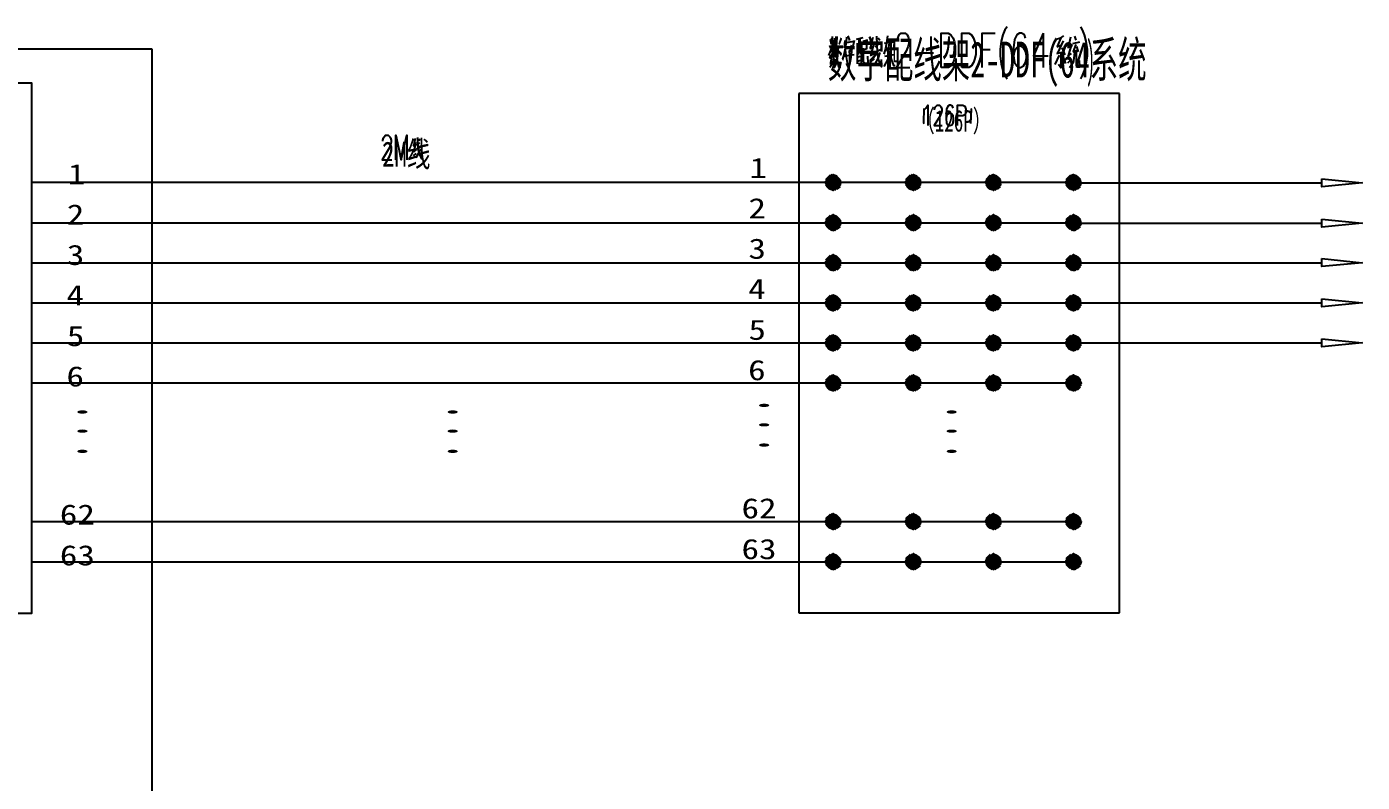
# Model space of a CAD drawing. Header units: metres. Extents: x 17 to 1757, y 17 to 1207.
# Drawn here: x 862 to 1415, y 341 to 654 of the extents above; entities that cross this region are included whole.
import ezdxf

# ---------------------------------------------------------------- set-up
doc = ezdxf.new("R2010")
doc.units = ezdxf.units.M
for name, color, linetype in [('LINES', 7, 'Continuous'), ('POLYLINES', 4, 'Continuous'), ('RECTS', 7, 'Continuous'), ('TEXTS', 3, 'Continuous')]:
    doc.layers.add(name, color=color, linetype=linetype)

msp = doc.modelspace()

# ---------------------------------------------------------------- linework, layer by layer
at = {"layer": 'LINES'}
for p, q in [((1194.36, 648.72), (1194.79, 646.7)), ((1195.22, 649.87), (1195.22, 643.1)), ((1196.09, 649.15), (1195.8, 646.27)), ((1200.41, 648.14), (1200.12, 645.12)), ((1200.41, 647.28), (1204.15, 647.86)), ((1201.7, 650.16), (1202.28, 648.14)), ((1204.3, 648.14), (1203.72, 645.7)), ((1205.16, 648.72), (1208.04, 649.44)), ((1205.45, 647.14), (1205.45, 638.5)), ((1205.45, 646.42), (1207.32, 646.85)), ((1206.6, 648.86), (1206.6, 643.1)), ((1207.32, 647.14), (1207.18, 638.35)), ((1208.04, 647.86), (1209.34, 648.29)), ((1209.48, 648.58), (1209.34, 644.69)), ((1211.93, 649.44), (1210.92, 644.98)), ((1212.36, 646.99), (1211.06, 641.95)), ((1212.94, 645.55), (1214.95, 647.14)), ((1214.23, 649.3), (1214.95, 648.29)), ((1216.82, 647.14), (1218.84, 647.57)), ((1218.12, 650.16), (1217.69, 647.28)), ((1219.42, 648.29), (1219.42, 643.97)), ((1219.42, 647.42), (1220.71, 647.71)), ((1220.86, 648.14), (1220.71, 644.98)), ((1282.49, 651.17), (1282.49, 637.06)), ((1287.67, 648.72), (1289.83, 649.3)), ((1289.83, 649.3), (1288.25, 645.7)), ((1290.7, 648), (1288.39, 642.96)), ((1289.83, 649.3), (1290.98, 650.16)), ((1293.72, 649.58), (1292.86, 645.26)), ((1294.15, 646.7), (1292.86, 641.81)), ((1294.73, 646.99), (1297.61, 647.71)), ((1295.45, 650.02), (1296.02, 648.29)), ((913.7, 644.62), (487.32, 644.62)), ((913.7, 120.02), (913.7, 644.62)), ((1195.22, 645.84), (1193.64, 641.95)), ((1193.93, 645.7), (1196.52, 646.42)), ((1193.93, 641.09), (1195.8, 641.81)), ((1195.22, 645.55), (1196.23, 643.68)), ((1196.66, 645.26), (1198.39, 645.7)), ((1199.69, 641.66), (1204.3, 642.38)), ((1200.7, 645.12), (1203, 645.7)), ((1203.14, 646.27), (1202.28, 643.54)), ((1205.88, 641.38), (1206.74, 641.66)), ((1206.6, 643.1), (1207.03, 643.1)), ((1209.48, 644.69), (1208.04, 644.26)), ((1210.78, 644.83), (1212.07, 645.7)), ((1212.65, 642.82), (1210.92, 641.81)), ((1212.79, 643.25), (1215.1, 644.54)), ((1218.98, 641.95), (1216.54, 637.49)), ((1216.97, 641.66), (1220.86, 642.38)), ((1218.98, 643.97), (1218.98, 636.91)), ((1220.86, 644.98), (1219.42, 644.69)), ((1229.78, 643.1), (1237.13, 643.1)), ((1257.29, 644.54), (1260.6, 644.54)), ((1289.11, 642.1), (1287.24, 638.21)), ((1288.1, 645.55), (1289.83, 646.27)), ((1288.1, 642.82), (1290.84, 643.54)), ((1290.26, 645.12), (1291.42, 642.24)), ((1290.41, 641.95), (1291.7, 638.64)), ((1293.86, 645.55), (1292.57, 645.12)), ((1292.71, 641.66), (1294.15, 642.82)), ((1294.73, 643.54), (1296.74, 644.26)), ((1296.02, 646.56), (1294.87, 643.68)), ((1297.03, 643.54), (1296.46, 645.7)), ((1205.45, 639.65), (1207.03, 640.08)), ((1210.92, 639.07), (1212.65, 640.8)), ((1294.15, 640.66), (1292.57, 638.78)), ((1314.1, 626.33), (1181.4, 626.33)), ((1181.4, 626.26), (1181.4, 411.41)), ((1314.1, 411.41), (1314.1, 626.33)), ((1021.7, 604.51), (1022.57, 605.09)), ((1022.57, 607.68), (1021.85, 604.51)), ((1023, 603.07), (1021.85, 602.21)), ((1022.86, 605.95), (1021.99, 602.35)), ((1023.14, 603.36), (1024.73, 604.22)), ((1023.29, 604.94), (1024.58, 605.95)), ((1024.15, 607.54), (1024.58, 606.82)), ((1021.85, 600.48), (1023, 601.49)), ((1192.34, 589.82), (1195.22, 592.85)), ((1192.34, 589.25), (1195.8, 592.85)), ((1192.34, 588.82), (1196.38, 592.7)), ((1192.49, 590.69), (1194.5, 592.56)), ((1192.49, 588.24), (1196.81, 592.56)), ((1192.63, 587.95), (1197.24, 592.42)), ((1192.92, 587.52), (1197.53, 592.13)), ((1193.21, 587.23), (1197.82, 591.84)), ((1193.5, 586.94), (1198.1, 591.55)), ((1225.46, 589.82), (1228.34, 592.85)), ((1225.46, 589.25), (1228.92, 592.85)), ((1225.46, 588.82), (1229.5, 592.7)), ((1225.61, 590.69), (1227.62, 592.56)), ((1225.61, 588.24), (1229.93, 592.56)), ((1225.9, 587.95), (1230.36, 592.42)), ((1226.04, 587.52), (1230.65, 592.13)), ((1226.33, 587.23), (1231.08, 591.84)), ((1226.62, 586.94), (1231.37, 591.55)), ((1258.58, 589.82), (1261.61, 592.85)), ((1258.58, 589.25), (1262.18, 592.85)), ((1258.73, 588.82), (1262.62, 592.7)), ((1258.87, 590.69), (1260.74, 592.56)), ((1258.87, 588.24), (1263.05, 592.56)), ((1259.02, 587.95), (1263.48, 592.42)), ((1259.3, 587.52), (1263.91, 592.13)), ((1259.45, 587.23), (1264.2, 591.84)), ((1259.74, 586.94), (1264.49, 591.55)), ((1291.85, 589.82), (1294.73, 592.85)), ((1291.85, 589.25), (1295.3, 592.85)), ((1291.85, 588.82), (1295.88, 592.7)), ((1291.99, 590.69), (1293.86, 592.56)), ((1291.99, 588.24), (1296.31, 592.56)), ((1292.14, 587.95), (1296.6, 592.42)), ((1292.42, 587.52), (1297.03, 592.13)), ((1292.71, 587.23), (1297.32, 591.84)), ((1293, 586.94), (1297.61, 591.55)), ((863.88, 589.54), (1192.34, 589.54)), ((1193.78, 586.66), (1198.39, 591.26)), ((1194.22, 586.51), (1198.54, 590.83)), ((1194.65, 586.37), (1198.82, 590.4)), ((1195.08, 586.22), (1198.82, 589.97)), ((1195.66, 586.22), (1198.97, 589.39)), ((1196.23, 586.22), (1198.82, 588.82)), ((1197.24, 586.66), (1198.54, 587.81)), ((1198.97, 589.54), (1225.46, 589.54)), ((1226.9, 586.66), (1231.51, 591.26)), ((1227.34, 586.51), (1231.8, 590.83)), ((1227.77, 586.37), (1231.94, 590.4)), ((1228.2, 586.22), (1232.09, 589.97)), ((1228.78, 586.22), (1232.09, 589.39)), ((1229.5, 586.22), (1231.94, 588.82)), ((1230.36, 586.66), (1231.66, 587.81)), ((1232.09, 589.54), (1258.58, 589.54)), ((1260.17, 586.66), (1264.78, 591.26)), ((1260.46, 586.51), (1264.92, 590.83)), ((1260.89, 586.37), (1265.06, 590.4)), ((1261.46, 586.22), (1265.21, 589.97)), ((1261.9, 586.22), (1265.21, 589.39)), ((1262.62, 586.22), (1265.21, 588.82)), ((1263.62, 586.66), (1264.78, 587.81)), ((1265.21, 589.54), (1291.7, 589.54)), ((1293.29, 586.66), (1297.9, 591.26)), ((1293.72, 586.51), (1298.04, 590.83)), ((1294.15, 586.37), (1298.18, 590.4)), ((1294.58, 586.22), (1298.33, 589.97)), ((1295.16, 586.22), (1298.47, 589.39)), ((1295.74, 586.22), (1298.33, 588.82)), ((1296.74, 586.66), (1297.9, 587.81)), ((1298.33, 589.25), (1397.83, 589.25)), ((1192.34, 573.26), (1195.22, 576.14)), ((1192.34, 572.69), (1195.8, 576.14)), ((1192.34, 572.11), (1196.38, 576.14)), ((1192.49, 574.13), (1194.5, 576)), ((1192.49, 571.68), (1196.81, 576)), ((1192.63, 571.39), (1197.24, 575.86)), ((1192.92, 570.96), (1197.53, 575.57)), ((1193.21, 570.67), (1197.82, 575.28)), ((1193.5, 570.38), (1198.1, 574.99)), ((1225.46, 573.26), (1228.34, 576.14)), ((1225.46, 572.69), (1228.92, 576.14)), ((1225.46, 572.11), (1229.5, 576.14)), ((1225.61, 574.13), (1227.62, 576)), ((1225.61, 571.68), (1229.93, 576)), ((1225.9, 571.39), (1230.36, 575.86)), ((1226.04, 570.96), (1230.65, 575.57)), ((1226.33, 570.67), (1231.08, 575.28)), ((1226.62, 570.38), (1231.37, 574.99)), ((1258.58, 573.26), (1261.61, 576.14)), ((1258.58, 572.69), (1262.18, 576.14)), ((1258.73, 572.11), (1262.62, 576.14)), ((1258.87, 574.13), (1260.74, 576)), ((1258.87, 571.68), (1263.05, 576)), ((1259.02, 571.39), (1263.48, 575.86)), ((1259.3, 570.96), (1263.91, 575.57)), ((1259.45, 570.67), (1264.2, 575.28)), ((1259.74, 570.38), (1264.49, 574.99)), ((1291.85, 573.26), (1294.73, 576.14)), ((1291.85, 572.69), (1295.3, 576.14)), ((1291.85, 572.11), (1295.88, 576.14)), ((1291.99, 574.13), (1293.86, 576)), ((1291.99, 571.68), (1296.31, 576)), ((1292.14, 571.39), (1296.6, 575.86)), ((1292.42, 570.96), (1297.03, 575.57)), ((1292.71, 570.67), (1297.32, 575.28)), ((1293, 570.38), (1297.61, 574.99)), ((863.88, 572.83), (1192.34, 572.83)), ((1193.78, 570.1), (1198.39, 574.7)), ((1194.22, 569.95), (1198.54, 574.27)), ((1194.65, 569.66), (1198.82, 573.84)), ((1195.08, 569.66), (1198.82, 573.41)), ((1195.66, 569.52), (1198.97, 572.83)), ((1196.23, 569.66), (1198.82, 572.26)), ((1197.24, 570.1), (1198.54, 571.25)), ((1198.97, 572.83), (1225.46, 572.83)), ((1226.9, 570.1), (1231.51, 574.7)), ((1227.34, 569.95), (1231.8, 574.27)), ((1227.77, 569.66), (1231.94, 573.84)), ((1228.2, 569.66), (1232.09, 573.41)), ((1228.78, 569.52), (1232.09, 572.83)), ((1229.5, 569.66), (1231.94, 572.26)), ((1230.36, 570.1), (1231.66, 571.25)), ((1232.09, 572.83), (1258.58, 572.83)), ((1260.17, 570.1), (1264.78, 574.7)), ((1260.46, 569.95), (1264.92, 574.27)), ((1260.89, 569.66), (1265.06, 573.84)), ((1261.46, 569.66), (1265.21, 573.41)), ((1261.9, 569.52), (1265.21, 572.83)), ((1262.62, 569.66), (1265.21, 572.26)), ((1263.62, 570.1), (1264.78, 571.25)), ((1265.21, 572.83), (1291.7, 572.83)), ((1293.29, 570.1), (1297.9, 574.7)), ((1293.72, 569.95), (1298.04, 574.27)), ((1294.15, 569.66), (1298.18, 573.84)), ((1294.58, 569.66), (1298.33, 573.41)), ((1295.16, 569.52), (1298.47, 572.83)), ((1295.74, 569.66), (1298.33, 572.26)), ((1296.74, 570.1), (1297.9, 571.25)), ((1298.33, 572.69), (1397.83, 572.69)), ((1192.34, 556.7), (1195.22, 559.58)), ((1192.34, 556.13), (1195.8, 559.58)), ((1192.34, 555.55), (1196.38, 559.58)), ((1192.49, 557.42), (1194.5, 559.44)), ((1192.49, 555.12), (1196.81, 559.44)), ((1192.63, 554.69), (1197.24, 559.3)), ((1192.92, 554.4), (1197.53, 559.01)), ((1193.21, 554.11), (1197.82, 558.72)), ((1193.5, 553.82), (1198.1, 558.43)), ((1225.46, 556.7), (1228.34, 559.58)), ((1225.46, 556.13), (1228.92, 559.58)), ((1225.46, 555.55), (1229.5, 559.58)), ((1225.61, 557.42), (1227.62, 559.44)), ((1225.61, 555.12), (1229.93, 559.44)), ((1225.9, 554.69), (1230.36, 559.3)), ((1226.04, 554.4), (1230.65, 559.01)), ((1226.33, 554.11), (1231.08, 558.72)), ((1226.62, 553.82), (1231.37, 558.43)), ((1258.58, 556.7), (1261.61, 559.58)), ((1258.58, 556.13), (1262.18, 559.58)), ((1258.73, 555.55), (1262.62, 559.58)), ((1258.87, 557.42), (1260.74, 559.44)), ((1258.87, 555.12), (1263.05, 559.44)), ((1259.02, 554.69), (1263.48, 559.3)), ((1259.3, 554.4), (1263.91, 559.01)), ((1259.45, 554.11), (1264.2, 558.72)), ((1259.74, 553.82), (1264.49, 558.43)), ((1291.85, 556.7), (1294.73, 559.58)), ((1291.85, 556.13), (1295.3, 559.58)), ((1291.85, 555.55), (1295.88, 559.58)), ((1291.99, 557.42), (1293.86, 559.44)), ((1291.99, 555.12), (1296.31, 559.44)), ((1292.14, 554.69), (1296.6, 559.3)), ((1292.42, 554.4), (1297.03, 559.01)), ((1292.71, 554.11), (1297.32, 558.72)), ((1293, 553.82), (1297.61, 558.43)), ((863.88, 556.27), (1192.34, 556.27)), ((1193.78, 553.54), (1198.39, 558.14)), ((1194.22, 553.25), (1198.54, 557.71)), ((1194.65, 553.1), (1198.82, 557.28)), ((1195.08, 553.1), (1198.82, 556.85)), ((1195.66, 552.96), (1198.97, 556.27)), ((1196.23, 553.1), (1198.82, 555.55)), ((1197.24, 553.39), (1198.54, 554.69)), ((1198.97, 556.27), (1225.46, 556.27)), ((1226.9, 553.54), (1231.51, 558.14)), ((1227.34, 553.25), (1231.8, 557.71)), ((1227.77, 553.1), (1231.94, 557.28)), ((1228.2, 553.1), (1232.09, 556.85)), ((1228.78, 552.96), (1232.09, 556.27)), ((1229.5, 553.1), (1231.94, 555.55)), ((1230.36, 553.39), (1231.66, 554.69)), ((1232.09, 556.27), (1258.58, 556.27)), ((1260.17, 553.54), (1264.78, 558.14)), ((1260.46, 553.25), (1264.92, 557.71)), ((1260.89, 553.1), (1265.06, 557.28)), ((1261.46, 553.1), (1265.21, 556.85)), ((1261.9, 552.96), (1265.21, 556.27)), ((1262.62, 553.1), (1265.21, 555.55)), ((1263.62, 553.39), (1264.78, 554.69)), ((1265.21, 556.27), (1291.7, 556.27)), ((1293.29, 553.54), (1297.9, 558.14)), ((1293.72, 553.25), (1298.04, 557.71)), ((1294.15, 553.1), (1298.18, 557.28)), ((1294.58, 553.1), (1298.33, 556.85)), ((1295.16, 552.96), (1298.47, 556.27)), ((1295.74, 553.1), (1298.33, 555.55)), ((1296.74, 553.39), (1297.9, 554.69)), ((1298.33, 556.27), (1397.83, 556.27)), ((1192.34, 540.14), (1195.22, 543.02)), ((1192.34, 539.57), (1195.8, 543.02)), ((1192.34, 538.99), (1196.38, 543.02)), ((1192.49, 540.86), (1194.5, 542.88)), ((1192.49, 538.56), (1196.81, 542.88)), ((1192.63, 538.13), (1197.24, 542.59)), ((1192.92, 537.84), (1197.53, 542.45)), ((1193.21, 537.41), (1197.82, 542.16)), ((1193.5, 537.12), (1198.1, 541.87)), ((1225.46, 540.14), (1228.34, 543.02)), ((1225.46, 539.57), (1228.92, 543.02)), ((1225.46, 538.99), (1229.5, 543.02)), ((1225.61, 540.86), (1227.62, 542.88)), ((1225.61, 538.56), (1229.93, 542.88)), ((1225.9, 538.13), (1230.36, 542.59)), ((1226.04, 537.84), (1230.65, 542.45)), ((1226.33, 537.41), (1231.08, 542.16)), ((1226.62, 537.12), (1231.37, 541.87)), ((1258.58, 540.14), (1261.61, 543.02)), ((1258.58, 539.57), (1262.18, 543.02)), ((1258.73, 538.99), (1262.62, 543.02)), ((1258.87, 540.86), (1260.74, 542.88)), ((1258.87, 538.56), (1263.05, 542.88)), ((1259.02, 538.13), (1263.48, 542.59)), ((1259.3, 537.84), (1263.91, 542.45)), ((1259.45, 537.41), (1264.2, 542.16)), ((1259.74, 537.12), (1264.49, 541.87)), ((1291.85, 540.14), (1294.73, 543.02)), ((1291.85, 539.57), (1295.3, 543.02)), ((1291.85, 538.99), (1295.88, 543.02)), ((1291.99, 540.86), (1293.86, 542.88)), ((1291.99, 538.56), (1296.31, 542.88)), ((1292.14, 538.13), (1296.6, 542.59)), ((1292.42, 537.84), (1297.03, 542.45)), ((1292.71, 537.41), (1297.32, 542.16)), ((1293, 537.12), (1297.61, 541.87)), ((863.88, 539.71), (1192.34, 539.71)), ((1193.78, 536.98), (1198.39, 541.58)), ((1194.22, 536.69), (1198.54, 541.15)), ((1194.65, 536.54), (1198.82, 540.72)), ((1195.08, 536.4), (1198.82, 540.29)), ((1195.66, 536.4), (1198.97, 539.71)), ((1196.23, 536.54), (1198.82, 538.99)), ((1197.24, 536.83), (1198.54, 538.13)), ((1198.97, 539.71), (1225.46, 539.71)), ((1226.9, 536.98), (1231.51, 541.58)), ((1227.34, 536.69), (1231.8, 541.15)), ((1227.77, 536.54), (1231.94, 540.72)), ((1228.2, 536.4), (1232.09, 540.29)), ((1228.78, 536.4), (1232.09, 539.71)), ((1229.5, 536.54), (1231.94, 538.99)), ((1230.36, 536.83), (1231.66, 538.13)), ((1232.09, 539.71), (1258.58, 539.71)), ((1260.17, 536.98), (1264.78, 541.58)), ((1260.46, 536.69), (1264.92, 541.15)), ((1260.89, 536.54), (1265.06, 540.72)), ((1261.46, 536.4), (1265.21, 540.29)), ((1261.9, 536.4), (1265.21, 539.71)), ((1262.62, 536.54), (1265.21, 538.99)), ((1263.62, 536.83), (1264.78, 538.13)), ((1265.21, 539.71), (1291.7, 539.71)), ((1293.29, 536.98), (1297.9, 541.58)), ((1293.72, 536.69), (1298.04, 541.15)), ((1294.15, 536.54), (1298.18, 540.72)), ((1294.58, 536.4), (1298.33, 540.29)), ((1295.16, 536.4), (1298.47, 539.71)), ((1295.74, 536.54), (1298.33, 538.99)), ((1296.74, 536.83), (1297.9, 538.13)), ((1298.33, 539.71), (1397.83, 539.71)), ((1192.34, 523.58), (1195.22, 526.46)), ((1192.34, 523.01), (1195.8, 526.46)), ((1192.34, 522.43), (1196.38, 526.32)), ((1192.49, 524.3), (1194.5, 526.32)), ((1192.49, 522), (1196.81, 526.32)), ((1192.63, 521.57), (1197.24, 526.03)), ((1192.92, 521.28), (1197.53, 525.89)), ((1193.21, 520.85), (1197.82, 525.6)), ((1193.5, 520.56), (1198.1, 525.31)), ((1225.46, 523.58), (1228.34, 526.46)), ((1225.46, 523.01), (1228.92, 526.46)), ((1225.46, 522.43), (1229.5, 526.32)), ((1225.61, 524.3), (1227.62, 526.32)), ((1225.61, 522), (1229.93, 526.32)), ((1225.9, 521.57), (1230.36, 526.03)), ((1226.04, 521.28), (1230.65, 525.89)), ((1226.33, 520.85), (1231.08, 525.6)), ((1226.62, 520.56), (1231.37, 525.31)), ((1258.58, 523.58), (1261.61, 526.46)), ((1258.58, 523.01), (1262.18, 526.46)), ((1258.73, 522.43), (1262.62, 526.32)), ((1258.87, 524.3), (1260.74, 526.32)), ((1258.87, 522), (1263.05, 526.32)), ((1259.02, 521.57), (1263.48, 526.03)), ((1259.3, 521.28), (1263.91, 525.89)), ((1259.45, 520.85), (1264.2, 525.6)), ((1259.74, 520.56), (1264.49, 525.31)), ((1291.85, 523.58), (1294.73, 526.46)), ((1291.85, 523.01), (1295.3, 526.46)), ((1291.85, 522.43), (1295.88, 526.32)), ((1291.99, 524.3), (1293.86, 526.32)), ((1291.99, 522), (1296.31, 526.32)), ((1292.14, 521.57), (1296.6, 526.03)), ((1292.42, 521.28), (1297.03, 525.89)), ((1292.71, 520.85), (1297.32, 525.6)), ((1293, 520.56), (1297.61, 525.31)), ((863.88, 523.15), (1192.34, 523.15)), ((1193.78, 520.42), (1198.39, 524.88)), ((1194.22, 520.13), (1198.54, 524.59)), ((1194.65, 519.98), (1198.82, 524.16)), ((1195.08, 519.84), (1198.82, 523.73)), ((1195.66, 519.84), (1198.97, 523.15)), ((1196.23, 519.98), (1198.82, 522.43)), ((1197.24, 520.27), (1198.54, 521.57)), ((1198.97, 523.15), (1225.46, 523.15)), ((1226.9, 520.42), (1231.51, 524.88)), ((1227.34, 520.13), (1231.8, 524.59)), ((1227.77, 519.98), (1231.94, 524.16)), ((1228.2, 519.84), (1232.09, 523.73)), ((1228.78, 519.84), (1232.09, 523.15)), ((1229.5, 519.98), (1231.94, 522.43)), ((1230.36, 520.27), (1231.66, 521.57)), ((1232.09, 523.15), (1258.58, 523.15)), ((1260.17, 520.42), (1264.78, 524.88)), ((1260.46, 520.13), (1264.92, 524.59)), ((1260.89, 519.98), (1265.06, 524.16)), ((1261.46, 519.84), (1265.21, 523.73)), ((1261.9, 519.84), (1265.21, 523.15)), ((1262.62, 519.98), (1265.21, 522.43)), ((1263.62, 520.27), (1264.78, 521.57)), ((1265.21, 523.15), (1291.7, 523.15)), ((1293.29, 520.42), (1297.9, 524.88)), ((1293.72, 520.13), (1298.04, 524.59)), ((1294.15, 519.98), (1298.18, 524.16)), ((1294.58, 519.84), (1298.33, 523.73)), ((1295.16, 519.84), (1298.47, 523.15)), ((1295.74, 519.98), (1298.33, 522.43)), ((1296.74, 520.27), (1297.9, 521.57)), ((1298.33, 523.15), (1397.83, 523.15)), ((1192.34, 507.02), (1195.22, 509.9)), ((1192.34, 506.3), (1195.8, 509.9)), ((1192.34, 505.87), (1196.38, 509.76)), ((1192.49, 507.74), (1194.5, 509.62)), ((1192.49, 505.44), (1196.81, 509.62)), ((1192.63, 505.01), (1197.24, 509.47)), ((1192.92, 504.58), (1197.53, 509.33)), ((1193.21, 504.29), (1197.82, 509.04)), ((1193.5, 504), (1198.1, 508.75)), ((1225.46, 507.02), (1228.34, 509.9)), ((1225.46, 506.3), (1228.92, 509.9)), ((1225.46, 505.87), (1229.5, 509.76)), ((1225.61, 507.74), (1227.62, 509.62)), ((1225.61, 505.44), (1229.93, 509.62)), ((1225.9, 505.01), (1230.36, 509.47)), ((1226.04, 504.58), (1230.65, 509.33)), ((1226.33, 504.29), (1231.08, 509.04)), ((1226.62, 504), (1231.37, 508.75)), ((1258.58, 507.02), (1261.61, 509.9)), ((1258.58, 506.3), (1262.18, 509.9)), ((1258.73, 505.87), (1262.62, 509.76)), ((1258.87, 507.74), (1260.74, 509.62)), ((1258.87, 505.44), (1263.05, 509.62)), ((1259.02, 505.01), (1263.48, 509.47)), ((1259.3, 504.58), (1263.91, 509.33)), ((1259.45, 504.29), (1264.2, 509.04)), ((1259.74, 504), (1264.49, 508.75)), ((1291.85, 507.02), (1294.73, 509.9)), ((1291.85, 506.3), (1295.3, 509.9)), ((1291.85, 505.87), (1295.88, 509.76)), ((1291.99, 507.74), (1293.86, 509.62)), ((1291.99, 505.44), (1296.31, 509.62)), ((1292.14, 505.01), (1296.6, 509.47)), ((1292.42, 504.58), (1297.03, 509.33)), ((1292.71, 504.29), (1297.32, 509.04)), ((1293, 504), (1297.61, 508.75)), ((863.88, 506.59), (1192.34, 506.59)), ((1193.78, 503.71), (1198.39, 508.32)), ((1194.22, 503.57), (1198.54, 508.03)), ((1194.65, 503.42), (1198.82, 507.6)), ((1195.08, 503.28), (1198.82, 507.02)), ((1195.66, 503.28), (1198.97, 506.59)), ((1196.23, 503.28), (1198.82, 505.87)), ((1197.24, 503.71), (1198.54, 504.86)), ((1198.97, 506.59), (1225.46, 506.59)), ((1226.9, 503.71), (1231.51, 508.32)), ((1227.34, 503.57), (1231.8, 508.03)), ((1227.77, 503.42), (1231.94, 507.6)), ((1228.2, 503.28), (1232.09, 507.02)), ((1228.78, 503.28), (1232.09, 506.59)), ((1229.5, 503.28), (1231.94, 505.87)), ((1230.36, 503.71), (1231.66, 504.86)), ((1232.09, 506.59), (1258.58, 506.59)), ((1260.17, 503.71), (1264.78, 508.32)), ((1260.46, 503.57), (1264.92, 508.03)), ((1260.89, 503.42), (1265.06, 507.6)), ((1261.46, 503.28), (1265.21, 507.02)), ((1261.9, 503.28), (1265.21, 506.59)), ((1262.62, 503.28), (1265.21, 505.87)), ((1263.62, 503.71), (1264.78, 504.86)), ((1265.21, 506.59), (1291.7, 506.59)), ((1293.29, 503.71), (1297.9, 508.32)), ((1293.72, 503.57), (1298.04, 508.03)), ((1294.15, 503.42), (1298.18, 507.6)), ((1294.58, 503.28), (1298.33, 507.02)), ((1295.16, 503.28), (1298.47, 506.59)), ((1295.74, 503.28), (1298.33, 505.87)), ((1296.74, 503.71), (1297.9, 504.86)), ((863.88, 449.28), (1192.34, 449.28)), ((1192.34, 449.57), (1195.22, 452.59)), ((1192.34, 448.99), (1195.8, 452.59)), ((1192.34, 448.56), (1196.38, 452.45)), ((1192.49, 450.43), (1194.5, 452.3)), ((1192.49, 447.98), (1196.81, 452.3)), ((1192.63, 447.7), (1197.24, 452.16)), ((1192.92, 447.26), (1197.53, 451.87)), ((1193.21, 446.98), (1197.82, 451.58)), ((1193.5, 446.69), (1198.1, 451.3)), ((1193.78, 446.4), (1198.39, 451.01)), ((1194.22, 446.26), (1198.54, 450.58)), ((1194.65, 446.11), (1198.82, 450.14)), ((1195.08, 445.97), (1198.82, 449.71)), ((1195.66, 445.97), (1198.97, 449.14)), ((1196.23, 445.97), (1198.82, 448.56)), ((1198.97, 449.28), (1225.46, 449.28)), ((1225.46, 449.57), (1228.34, 452.59)), ((1225.46, 448.99), (1228.92, 452.59)), ((1225.46, 448.56), (1229.5, 452.45)), ((1225.61, 450.43), (1227.62, 452.3)), ((1225.61, 447.98), (1229.93, 452.3)), ((1225.9, 447.7), (1230.36, 452.16)), ((1226.04, 447.26), (1230.65, 451.87)), ((1226.33, 446.98), (1231.08, 451.58)), ((1226.62, 446.69), (1231.37, 451.3)), ((1226.9, 446.4), (1231.51, 451.01)), ((1227.34, 446.26), (1231.8, 450.58)), ((1227.77, 446.11), (1231.94, 450.14)), ((1228.2, 445.97), (1232.09, 449.71)), ((1228.78, 445.97), (1232.09, 449.14)), ((1229.5, 445.97), (1231.94, 448.56)), ((1232.09, 449.28), (1258.58, 449.28)), ((1258.58, 449.57), (1261.61, 452.59)), ((1258.58, 448.99), (1262.18, 452.59)), ((1258.73, 448.56), (1262.62, 452.45)), ((1258.87, 450.43), (1260.74, 452.3)), ((1258.87, 447.98), (1263.05, 452.3)), ((1259.02, 447.7), (1263.48, 452.16)), ((1259.3, 447.26), (1263.91, 451.87)), ((1259.45, 446.98), (1264.2, 451.58)), ((1259.74, 446.69), (1264.49, 451.3)), ((1260.17, 446.4), (1264.78, 451.01)), ((1260.46, 446.26), (1264.92, 450.58)), ((1260.89, 446.11), (1265.06, 450.14)), ((1261.46, 445.97), (1265.21, 449.71)), ((1261.9, 445.97), (1265.21, 449.14)), ((1262.62, 445.97), (1265.21, 448.56)), ((1265.21, 449.28), (1291.7, 449.28)), ((1291.85, 449.57), (1294.73, 452.59)), ((1291.85, 448.99), (1295.3, 452.59)), ((1291.85, 448.56), (1295.88, 452.45)), ((1291.99, 450.43), (1293.86, 452.3)), ((1291.99, 447.98), (1296.31, 452.3)), ((1292.14, 447.7), (1296.6, 452.16)), ((1292.42, 447.26), (1297.03, 451.87)), ((1292.71, 446.98), (1297.32, 451.58)), ((1293, 446.69), (1297.61, 451.3)), ((1293.29, 446.4), (1297.9, 451.01)), ((1293.72, 446.26), (1298.04, 450.58)), ((1294.15, 446.11), (1298.18, 450.14)), ((1294.58, 445.97), (1298.33, 449.71)), ((1295.16, 445.97), (1298.47, 449.14)), ((1295.74, 445.97), (1298.33, 448.56)), ((1197.24, 446.4), (1198.54, 447.55)), ((1230.36, 446.4), (1231.66, 447.55)), ((1263.62, 446.4), (1264.78, 447.55)), ((1296.74, 446.4), (1297.9, 447.55)), ((863.88, 432.58), (1192.34, 432.58)), ((1192.34, 433.01), (1195.22, 435.89)), ((1192.34, 432.43), (1195.8, 435.89)), ((1192.34, 431.86), (1196.38, 435.89)), ((1192.49, 433.87), (1194.5, 435.74)), ((1192.49, 431.42), (1196.81, 435.74)), ((1192.63, 430.99), (1197.24, 435.6)), ((1192.92, 430.7), (1197.53, 435.31)), ((1193.21, 430.42), (1197.82, 435.02)), ((1193.5, 430.13), (1198.1, 434.74)), ((1193.78, 429.84), (1198.39, 434.45)), ((1194.22, 429.7), (1198.54, 434.02)), ((1194.65, 429.41), (1198.82, 433.58)), ((1195.08, 429.41), (1198.82, 433.15)), ((1195.66, 429.26), (1198.97, 432.58)), ((1196.23, 429.41), (1198.82, 432)), ((1198.97, 432.58), (1225.46, 432.58)), ((1225.46, 433.01), (1228.34, 435.89)), ((1225.46, 432.43), (1228.92, 435.89)), ((1225.46, 431.86), (1229.5, 435.89)), ((1225.61, 433.87), (1227.62, 435.74)), ((1225.61, 431.42), (1229.93, 435.74)), ((1225.9, 430.99), (1230.36, 435.6)), ((1226.04, 430.7), (1230.65, 435.31)), ((1226.33, 430.42), (1231.08, 435.02)), ((1226.62, 430.13), (1231.37, 434.74)), ((1226.9, 429.84), (1231.51, 434.45)), ((1227.34, 429.7), (1231.8, 434.02)), ((1227.77, 429.41), (1231.94, 433.58)), ((1228.2, 429.41), (1232.09, 433.15)), ((1228.78, 429.26), (1232.09, 432.58)), ((1229.5, 429.41), (1231.94, 432)), ((1232.09, 432.58), (1258.58, 432.58)), ((1258.58, 433.01), (1261.61, 435.89)), ((1258.58, 432.43), (1262.18, 435.89)), ((1258.73, 431.86), (1262.62, 435.89)), ((1258.87, 433.87), (1260.74, 435.74)), ((1258.87, 431.42), (1263.05, 435.74)), ((1259.02, 430.99), (1263.48, 435.6)), ((1259.3, 430.7), (1263.91, 435.31)), ((1259.45, 430.42), (1264.2, 435.02)), ((1259.74, 430.13), (1264.49, 434.74)), ((1260.17, 429.84), (1264.78, 434.45)), ((1260.46, 429.7), (1264.92, 434.02)), ((1260.89, 429.41), (1265.06, 433.58)), ((1261.46, 429.41), (1265.21, 433.15)), ((1261.9, 429.26), (1265.21, 432.58)), ((1262.62, 429.41), (1265.21, 432)), ((1265.21, 432.58), (1291.7, 432.58)), ((1291.85, 433.01), (1294.73, 435.89)), ((1291.85, 432.43), (1295.3, 435.89)), ((1291.85, 431.86), (1295.88, 435.89)), ((1291.99, 433.87), (1293.86, 435.74)), ((1291.99, 431.42), (1296.31, 435.74)), ((1292.14, 430.99), (1296.6, 435.6)), ((1292.42, 430.7), (1297.03, 435.31)), ((1292.71, 430.42), (1297.32, 435.02)), ((1293, 430.13), (1297.61, 434.74)), ((1293.29, 429.84), (1297.9, 434.45)), ((1293.72, 429.7), (1298.04, 434.02)), ((1294.15, 429.41), (1298.18, 433.58)), ((1294.58, 429.41), (1298.33, 433.15)), ((1295.16, 429.26), (1298.47, 432.58)), ((1295.74, 429.41), (1298.33, 432)), ((1197.24, 429.84), (1198.54, 430.99)), ((1230.36, 429.84), (1231.66, 430.99)), ((1263.62, 429.84), (1264.78, 430.99)), ((1296.74, 429.84), (1297.9, 430.99)), ((1181.4, 411.41), (1314.1, 411.41))]:
    msp.add_line(p, q, dxfattribs=at)
at = {"layer": 'POLYLINES'}
for points in [[(1267.51, 653.9), (1266.65, 652.61), (1265.78, 650.59), (1265.06, 647.86), (1264.63, 644.54), (1264.63, 641.81), (1265.06, 638.35), (1265.78, 635.76), (1266.65, 633.74), (1267.51, 632.3)], [(1297.9, 653.9), (1298.62, 652.61), (1299.48, 650.59), (1300.2, 647.86), (1300.63, 644.54), (1300.63, 641.81), (1300.2, 638.35), (1299.48, 635.76), (1298.62, 633.74), (1297.9, 632.3)], [(1197.1, 649.87), (1196.95, 647.14), (1196.66, 645.26), (1196.23, 642.53)], [(1206.17, 648.72), (1206.17, 645.12), (1205.88, 642.38)], [(1213.51, 650.02), (1213.8, 643.25), (1214.38, 640.08)], [(1217.69, 647.28), (1217.26, 644.83), (1216.54, 642.53)], [(1218.84, 648), (1218.26, 643.54), (1217.83, 645.12)], [(1222.15, 647.86), (1222.15, 648.58), (1222.58, 649.87), (1222.87, 650.59), (1223.74, 651.17), (1225.32, 651.17), (1226.18, 650.59), (1226.62, 649.87), (1226.9, 648.58), (1226.9, 647.14), (1226.62, 645.84), (1225.75, 643.82), (1221.72, 637.06), (1227.34, 637.06)], [(1240.3, 637.06), (1240.3, 651.17), (1243.18, 651.17), (1244.33, 650.59), (1245.19, 649.15), (1245.62, 647.86), (1246.06, 645.84), (1246.06, 642.38), (1245.62, 640.37), (1245.19, 639.07), (1244.33, 637.78), (1243.18, 637.06), (1240.3, 637.06)], [(1248.79, 637.06), (1248.79, 651.17), (1251.67, 651.17), (1252.82, 650.59), (1253.69, 649.15), (1254.12, 647.86), (1254.55, 645.84), (1254.55, 642.38), (1254.12, 640.37), (1253.69, 639.07), (1252.82, 637.78), (1251.67, 637.06), (1248.79, 637.06)], [(1257.29, 637.06), (1257.29, 651.17), (1262.62, 651.17)], [(1275.14, 649.15), (1274.71, 650.59), (1273.56, 651.17), (1272.7, 651.17), (1271.54, 650.59), (1270.68, 648.58), (1270.25, 645.12), (1270.25, 641.81), (1270.68, 639.07), (1271.54, 637.78), (1272.7, 637.06), (1273.13, 637.06), (1274.28, 637.78), (1275.14, 639.07), (1275.58, 641.09), (1275.58, 641.81), (1275.14, 643.82), (1274.28, 645.12), (1273.13, 645.84), (1272.7, 645.84), (1271.54, 645.12), (1270.68, 643.82), (1270.25, 641.81)], [(1282.49, 651.17), (1278.46, 641.81), (1284.5, 641.81)], [(1195.94, 642.67), (1195.51, 639.94), (1195.08, 638.21), (1194.22, 637.06)], [(1195.08, 642.82), (1194.65, 639.65), (1196.09, 638.21)], [(1197.67, 645.55), (1197.38, 641.81), (1196.95, 639.07), (1195.8, 636.77)], [(1196.52, 643.68), (1197.82, 637.34), (1198.68, 637.34)], [(1202.14, 644.11), (1202.28, 641.81), (1202.28, 639.07), (1201.99, 636.91), (1201.13, 638.64)], [(1208.04, 644.98), (1208.04, 639.5), (1208.62, 638.78)], [(1208.62, 638.78), (1210.06, 638.93), (1209.91, 641.66)], [(1214.95, 643.25), (1214.23, 641.09), (1212.5, 638.06)], [(1218.98, 641.95), (1220.57, 637.92), (1221.29, 637.92)], [(1289.83, 643.25), (1289.83, 636.91), (1288.82, 638.21)], [(1295.45, 643.39), (1295.16, 640.94), (1294.87, 638.93), (1293.43, 636.91)], [(1296.17, 643.68), (1296.17, 637.92), (1296.46, 637.34), (1297.61, 637.34), (1297.46, 639.94)], [(1214.38, 640.08), (1215.53, 637.34), (1215.53, 640.37)], [(1233.13, 620.13), (1232.97, 614.27), (1233.18, 613.93)], [(1233.53, 619.78), (1233.96, 620.21), (1234.68, 621.5), (1234.68, 613.01)], [(1237.56, 619.49), (1237.56, 619.78), (1237.85, 620.64), (1238.14, 621.07), (1238.57, 621.5), (1239.58, 621.5), (1240.01, 621.07), (1240.3, 620.64), (1240.58, 619.78), (1240.58, 619.06), (1240.3, 618.19), (1239.86, 617.04), (1237.42, 613.01), (1240.73, 613.01)], [(1245.19, 620.21), (1244.9, 621.07), (1244.18, 621.5), (1243.75, 621.5), (1243.03, 621.07), (1242.46, 619.78), (1242.31, 617.76), (1242.31, 615.74), (1242.46, 614.16), (1243.03, 613.3), (1243.75, 613.01), (1243.9, 613.01), (1244.62, 613.3), (1245.19, 614.16), (1245.34, 615.46), (1245.34, 615.74), (1245.19, 617.04), (1244.62, 617.76), (1243.9, 618.19), (1243.75, 618.19), (1243.03, 617.76), (1242.46, 617.04), (1242.31, 615.74)], [(1247.06, 613.01), (1247.06, 621.5), (1249.22, 621.5), (1250.09, 621.07), (1250.23, 620.64), (1250.52, 619.78), (1250.52, 618.62), (1250.23, 617.76), (1250.09, 617.47), (1249.22, 617.04), (1247.06, 617.04)], [(1252.58, 613.93), (1252.83, 619.79), (1252.63, 620.13)], [(1009.18, 606.53), (1009.18, 606.96), (1009.46, 607.97), (1009.75, 608.4), (1010.33, 608.98), (1011.48, 608.98), (1012.06, 608.4), (1012.34, 607.97), (1012.63, 606.96), (1012.63, 606.1), (1012.34, 605.09), (1011.77, 603.65), (1008.89, 598.9), (1012.92, 598.9)], [(1014.65, 598.9), (1014.65, 608.98), (1016.81, 598.9), (1019.11, 608.98), (1019.11, 598.9)], [(1023.58, 608.11), (1023.72, 603.36), (1024.3, 601.2)], [(1024.73, 603.36), (1024.15, 601.78), (1022.86, 599.62)], [(1024.3, 601.2), (1025.16, 599.18), (1025.16, 601.2)], [(1198.91, 589.49), (1195.59, 592.8), (1192.27, 589.49), (1195.59, 586.17), (1198.91, 589.49), (1198.91, 589.49)], [(1232.07, 589.49), (1228.76, 592.8), (1225.44, 589.49), (1228.76, 586.17), (1232.07, 589.49), (1232.07, 589.49)], [(1265.24, 589.49), (1261.92, 592.8), (1258.61, 589.49), (1261.92, 586.17), (1265.24, 589.49), (1265.24, 589.49)], [(1298.4, 589.49), (1295.09, 592.8), (1291.77, 589.49), (1295.09, 586.17), (1298.4, 589.49), (1298.4, 589.49)], [(1397.83, 590.98), (1414.54, 589.25), (1397.83, 587.66), (1397.83, 590.98)], [(1397.83, 590.98), (1414.54, 589.25), (1397.83, 587.66), (1397.83, 590.98)], [(1198.91, 572.9), (1195.59, 576.22), (1192.27, 572.9), (1195.59, 569.59), (1198.91, 572.9), (1198.91, 572.9)], [(1232.07, 572.9), (1228.76, 576.22), (1225.44, 572.9), (1228.76, 569.59), (1232.07, 572.9), (1232.07, 572.9)], [(1265.24, 572.9), (1261.92, 576.22), (1258.61, 572.9), (1261.92, 569.59), (1265.24, 572.9), (1265.24, 572.9)], [(1298.4, 572.9), (1295.09, 576.22), (1291.77, 572.9), (1295.09, 569.59), (1298.4, 572.9), (1298.4, 572.9)], [(1397.83, 574.27), (1414.54, 572.69), (1397.83, 570.96), (1397.83, 574.27)], [(1397.83, 574.27), (1414.54, 572.69), (1397.83, 570.96), (1397.83, 574.27)], [(1198.91, 556.32), (1195.59, 559.64), (1192.27, 556.32), (1195.59, 553), (1198.91, 556.32), (1198.91, 556.32)], [(1232.07, 556.32), (1228.76, 559.64), (1225.44, 556.32), (1228.76, 553), (1232.07, 556.32), (1232.07, 556.32)], [(1265.24, 556.32), (1261.92, 559.64), (1258.61, 556.32), (1261.92, 553), (1265.24, 556.32), (1265.24, 556.32)], [(1298.4, 556.32), (1295.09, 559.64), (1291.77, 556.32), (1295.09, 553), (1298.4, 556.32), (1298.4, 556.32)], [(1397.83, 558), (1414.54, 556.27), (1397.83, 554.69), (1397.83, 558)], [(1397.83, 558), (1414.54, 556.27), (1397.83, 554.69), (1397.83, 558)], [(1198.91, 539.74), (1195.59, 543.05), (1192.27, 539.74), (1195.59, 536.42), (1198.91, 539.74), (1198.91, 539.74)], [(1232.07, 539.74), (1228.76, 543.05), (1225.44, 539.74), (1228.76, 536.42), (1232.07, 539.74), (1232.07, 539.74)], [(1265.24, 539.74), (1261.92, 543.05), (1258.61, 539.74), (1261.92, 536.42), (1265.24, 539.74), (1265.24, 539.74)], [(1298.4, 539.74), (1295.09, 543.05), (1291.77, 539.74), (1295.09, 536.42), (1298.4, 539.74), (1298.4, 539.74)], [(1397.83, 541.3), (1414.54, 539.71), (1397.83, 537.98), (1397.83, 541.3)], [(1397.83, 541.3), (1414.54, 539.71), (1397.83, 537.98), (1397.83, 541.3)], [(1198.91, 523.15), (1195.59, 526.47), (1192.27, 523.15), (1195.59, 519.84), (1198.91, 523.15), (1198.91, 523.15)], [(1232.07, 523.15), (1228.76, 526.47), (1225.44, 523.15), (1228.76, 519.84), (1232.07, 523.15), (1232.07, 523.15)], [(1265.24, 523.15), (1261.92, 526.47), (1258.61, 523.15), (1261.92, 519.84), (1265.24, 523.15), (1265.24, 523.15)], [(1298.4, 523.15), (1295.09, 526.47), (1291.77, 523.15), (1295.09, 519.84), (1298.4, 523.15), (1298.4, 523.15)], [(1397.83, 524.74), (1414.54, 523.15), (1397.83, 521.42), (1397.83, 524.74)], [(1397.83, 524.74), (1414.54, 523.15), (1397.83, 521.42), (1397.83, 524.74)], [(1198.91, 506.57), (1195.59, 509.89), (1192.27, 506.57), (1195.59, 503.26), (1198.91, 506.57), (1198.91, 506.57)], [(1232.07, 506.57), (1228.76, 509.89), (1225.44, 506.57), (1228.76, 503.26), (1232.07, 506.57), (1232.07, 506.57)], [(1265.24, 506.57), (1261.92, 509.89), (1258.61, 506.57), (1261.92, 503.26), (1265.24, 506.57), (1265.24, 506.57)], [(1298.4, 506.57), (1295.09, 509.89), (1291.77, 506.57), (1295.09, 503.26), (1298.4, 506.57), (1298.4, 506.57)], [(1198.91, 449.23), (1195.59, 452.54), (1192.27, 449.23), (1195.59, 445.91), (1198.91, 449.23), (1198.91, 449.23)], [(1232.07, 449.23), (1228.76, 452.54), (1225.44, 449.23), (1228.76, 445.91), (1232.07, 449.23), (1232.07, 449.23)], [(1265.24, 449.23), (1261.92, 452.54), (1258.61, 449.23), (1261.92, 445.91), (1265.24, 449.23), (1265.24, 449.23)], [(1298.4, 449.23), (1295.09, 452.54), (1291.77, 449.23), (1295.09, 445.91), (1298.4, 449.23), (1298.4, 449.23)], [(1198.91, 432.65), (1195.59, 435.96), (1192.27, 432.65), (1195.59, 429.33), (1198.91, 432.65), (1198.91, 432.65)], [(1232.07, 432.65), (1228.76, 435.96), (1225.44, 432.65), (1228.76, 429.33), (1232.07, 432.65), (1232.07, 432.65)], [(1265.24, 432.65), (1261.92, 435.96), (1258.61, 432.65), (1261.92, 429.33), (1265.24, 432.65), (1265.24, 432.65)], [(1298.4, 432.65), (1295.09, 435.96), (1291.77, 432.65), (1295.09, 429.33), (1298.4, 432.65), (1298.4, 432.65)]]:
    msp.add_lwpolyline(points, dxfattribs=at)
at = {"layer": 'RECTS'}
msp.add_lwpolyline([(799.37, 630.72), (863.88, 630.72), (863.88, 411.12), (799.37, 411.12)], dxfattribs=at)

# ---------------------------------------------------------------- texts
at = {"layer": 'TEXTS'}
for s, height, width, p in [('数字配线架2-DDF(64系统', 14.85, 0.610992, (1193.35, 632.9)), (')', 14.85, 0.351165, (1300.34, 632.9)), ('（126P）', 8.91, 0.64964, (1230.07, 610.51)), ('2M线', 10.42, 0.721588, (1008.89, 595.98)), ('1', 8.37, 1.272889, (1160.95, 591.32)), ('1', 8.37, 1.272889, (878.86, 588.73)), ('2', 8.37, 1.272889, (1160.52, 574.62)), ('2', 8.37, 1.272889, (878.42, 572.03)), ('3', 8.37, 1.272889, (1160.52, 557.91)), ('3', 8.37, 1.272889, (878.42, 555.32)), ('4', 8.37, 1.272889, (1160.38, 541.21)), ('4', 8.37, 1.272889, (878.28, 538.62)), ('5', 8.37, 1.272889, (1160.52, 524.36)), ('5', 8.37, 1.272889, (878.42, 521.77)), ('6', 8.37, 1.272889, (1160.38, 507.66)), ('6', 8.37, 1.272889, (878.28, 505.07)), ('.', 7.15, 3.253333, (1159.08, 496.69)), ('.', 7.15, 3.253333, (876.98, 493.96)), ('.', 7.15, 3.253333, (1030.2, 493.96)), ('.', 7.15, 3.253333, (1236.7, 493.96)), ('.', 7.15, 3.253333, (876.98, 486.04)), ('.', 7.15, 3.253333, (1030.2, 486.04)), ('.', 7.15, 3.253333, (1159.08, 488.63)), ('.', 7.15, 3.253333, (1236.7, 486.04)), ('.', 7.15, 3.253333, (1159.08, 480.28)), ('.', 7.15, 3.253333, (876.98, 477.68)), ('.', 7.15, 3.253333, (1030.2, 477.68)), ('.', 7.15, 3.253333, (1236.7, 477.68)), ('62', 8.37, 1.272889, (1157.64, 450.49)), ('62', 8.37, 1.272889, (875.54, 447.9)), ('63', 8.37, 1.272889, (875.54, 431.05)), ('63', 8.37, 1.272889, (1157.64, 433.64))]:
    msp.add_text(s, height=height, dxfattribs=dict(at, width=width)).set_placement(p)

doc.saveas('drawing.dxf')
